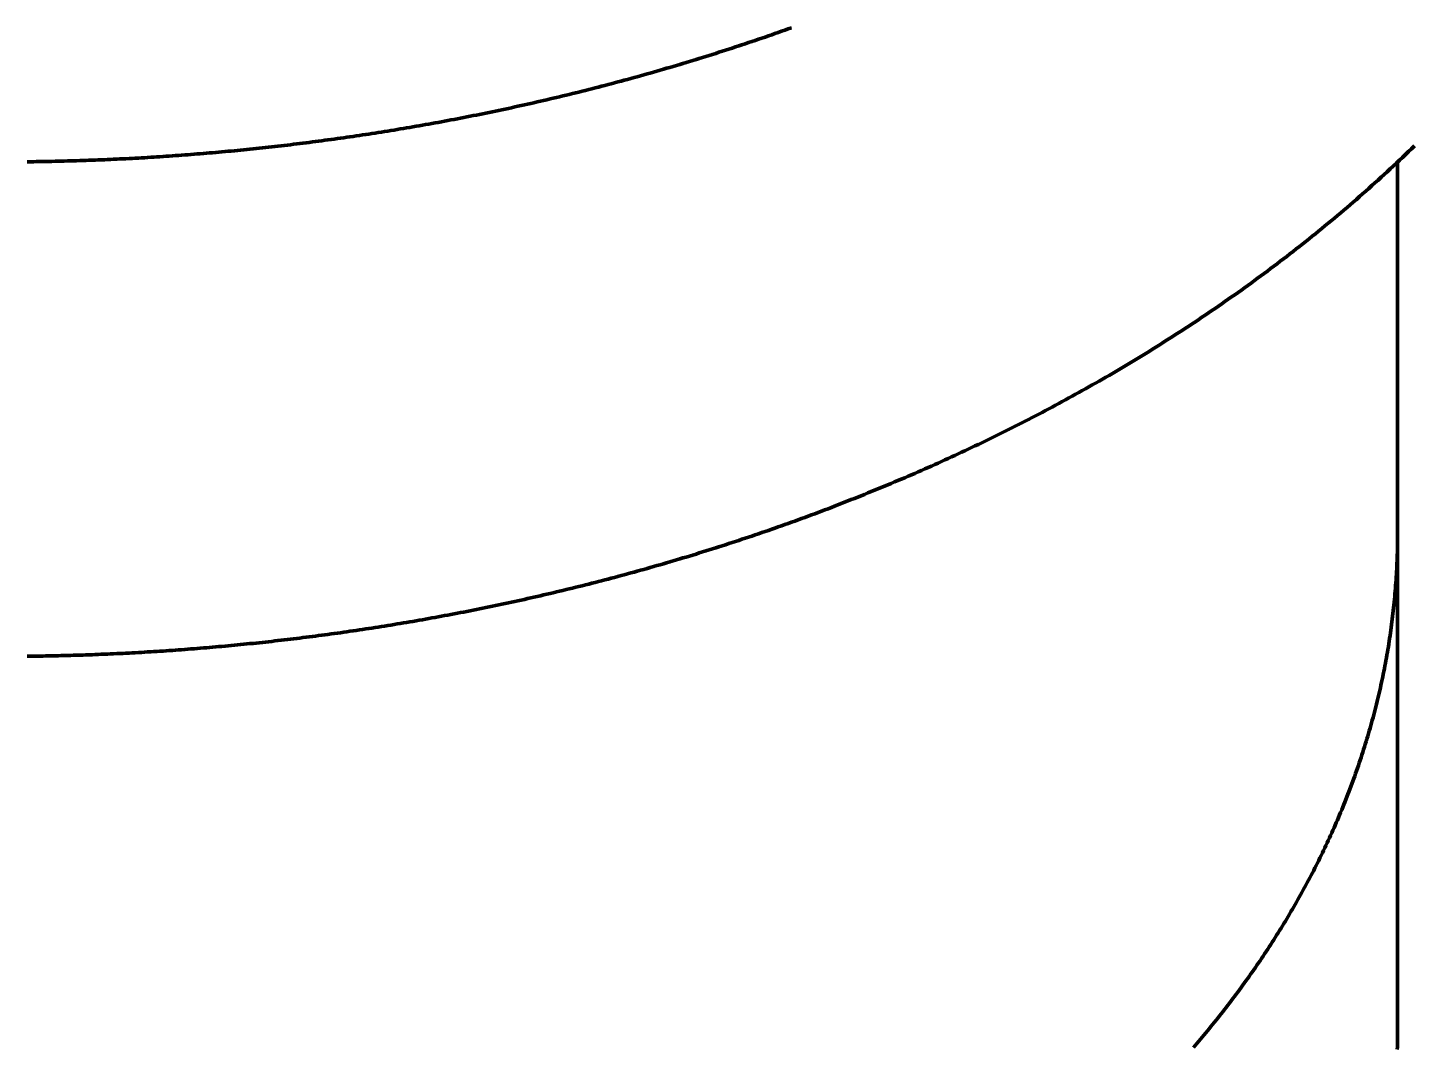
# Model space of a CAD drawing. Header units: millimetres. Extents: x 0 to 1682, y 0 to 1188.
# Drawn here: x 1157.51 to 1165.44, y 778.03 to 783.86 of the extents above; entities that cross this region are included whole.
import ezdxf

# ---------------------------------------------------------------- set-up
doc = ezdxf.new("R2010")
doc.units = ezdxf.units.MM
doc.layers.get('Defpoints').update_dxf_attribs({"lineweight": 50})
doc.layers.add('尺寸', color=7, linetype='Continuous', lineweight=25)
doc.layers.add('粗实线', color=7, linetype='Continuous', lineweight=50)
doc.styles.add('gbeitc', font='gbeitc.shx', dxfattribs={"bigfont": 'gbcbig.shx'})
doc.dimstyles.new('gbeitc', dxfattribs={"dimtxt": 5, "dimasz": 3.125, "dimexe": 1.25, "dimexo": 0.625, "dimtad": 1, "dimdec": 0, "dimdsep": 46, "dimtxsty": 'gbeitc', "dimcen": 2.5, "dimadec": 0, "dimazin": 0, "dimtfac": 1, "dimtdec": 3, "dimtmove": 0, "dimatfit": 3, "dimfxl": 1, "dimarcsym": 0})

# ---------------------------------------------------------------- blocks, each defined once
blk = doc.blocks.new('*D8')
at = {"layer": 'Defpoints', "color": 0, "lineweight": 25, "transparency": 16777216}
for p in [(967.3524, 871.5466), (1399.3524, 871.5466), (1399.3524, 642.2916)]:
    blk.add_point(p, dxfattribs=at)
at = {"layer": '尺寸', "color": 0, "lineweight": -2, "transparency": 16777216}
for p, q in [((967.3524, 870.9216), (967.3524, 641.0416)), ((1399.3524, 870.9216), (1399.3524, 641.0416)), ((970.4774, 642.2916), (1396.2274, 642.2916))]:
    blk.add_line(p, q, dxfattribs=at)
at = {"layer": '尺寸', "color": 0, "lineweight": 25, "transparency": 16777216}
for points in [[(970.4774, 642.8124), (970.4774, 641.7708), (967.3524, 642.2916)], [(1396.2274, 642.8124), (1396.2274, 641.7708), (1399.3524, 642.2916)]]:
    blk.add_solid(points, dxfattribs=at)
at = {"layer": '尺寸', "color": 0, "transparency": 16777216, "insert": (1183.3524, 646.4166), "char_height": 7, "attachment_point": 5, "style": 'gbeitc'}
blk.add_mtext('432', dxfattribs=at)

msp = doc.modelspace()

# ---------------------------------------------------------------- linework, layer by layer
at = {"layer": '粗实线'}
for p, q in [((1165.3524, 780.971), (1165.3524, 783.0923)), ((1165.3524, 778.1426), (1165.3524, 780.971))]:
    msp.add_line(p, q, dxfattribs=at)
for points in [[(1157.5111, 783.0932), (1157.5288, 783.0934), (1157.5464, 783.0937), (1157.564, 783.0939), (1157.5817, 783.0942), (1157.5993, 783.0945), (1157.6169, 783.0948), (1157.6346, 783.0951), (1157.6522, 783.0955), (1157.6699, 783.0959), (1157.6875, 783.0963), (1157.7051, 783.0967), (1157.7228, 783.0972), (1157.7404, 783.0977), (1157.7581, 783.0982), (1157.7757, 783.0987), (1157.7934, 783.0992), (1157.811, 783.0998), (1157.8287, 783.1004), (1157.8463, 783.101), (1157.864, 783.1016), (1157.8816, 783.1022), (1157.8993, 783.1029), (1157.9169, 783.1036), (1157.9346, 783.1043), (1157.9522, 783.1051), (1157.9699, 783.1058), (1157.9876, 783.1066), (1158.0052, 783.1074), (1158.0229, 783.1082), (1158.0406, 783.1091), (1158.0583, 783.11), (1158.0759, 783.1109), (1158.0936, 783.1118), (1158.1113, 783.1127), (1158.129, 783.1137), (1158.1467, 783.1147), (1158.1643, 783.1157), (1158.182, 783.1167), (1158.1997, 783.1178), (1158.2174, 783.1188), (1158.2351, 783.1199), (1158.2528, 783.1211), (1158.2705, 783.1222), (1158.2882, 783.1234), (1158.3059, 783.1245), (1158.3236, 783.1258), (1158.3414, 783.127), (1158.3591, 783.1282), (1158.3768, 783.1295), (1158.3945, 783.1308), (1158.4122, 783.1322), (1158.43, 783.1335), (1158.4477, 783.1349), (1158.4654, 783.1363), (1158.4832, 783.1377), (1158.5009, 783.1391), (1158.5187, 783.1406), (1158.5364, 783.1421), (1158.5542, 783.1436), (1158.5719, 783.1451), (1158.5897, 783.1467), (1158.6075, 783.1482), (1158.6252, 783.1498), (1158.643, 783.1515), (1158.6608, 783.1531), (1158.6786, 783.1548), (1158.6963, 783.1565), (1158.7141, 783.1582), (1158.7319, 783.1599), (1158.7497, 783.1617), (1158.7675, 783.1635), (1158.7853, 783.1653), (1158.8031, 783.1671), (1158.8209, 783.169), (1158.8388, 783.1709), (1158.8566, 783.1728), (1158.8744, 783.1747), (1158.8922, 783.1767), (1158.9101, 783.1786), (1158.9279, 783.1806), (1158.9458, 783.1827), (1158.9636, 783.1847), (1158.9815, 783.1868), (1158.9993, 783.1889), (1159.0172, 783.191), (1159.0351, 783.1931), (1159.0529, 783.1953), (1159.0708, 783.1975), (1159.0887, 783.1997), (1159.1066, 783.202), (1159.1245, 783.2042), (1159.1424, 783.2065), (1159.1603, 783.2088), (1159.1782, 783.2112), (1159.1961, 783.2135), (1159.214, 783.2159), (1159.2319, 783.2183), (1159.2499, 783.2208), (1159.2678, 783.2232), (1159.2858, 783.2257), (1159.3037, 783.2282), (1159.3217, 783.2308), (1159.3396, 783.2333), (1159.3576, 783.2359), (1159.3755, 783.2385), (1159.3935, 783.2412), (1159.4115, 783.2438), (1159.4295, 783.2465), (1159.4475, 783.2493), (1159.4655, 783.252), (1159.4835, 783.2548), (1159.5015, 783.2575), (1159.5195, 783.2604), (1159.5375, 783.2632), (1159.5556, 783.2661), (1159.5736, 783.269), (1159.5916, 783.2719), (1159.6097, 783.2748), (1159.6277, 783.2778), (1159.6458, 783.2808), (1159.6639, 783.2838), (1159.6819, 783.2869), (1159.7, 783.2899), (1159.7181, 783.293), (1159.7362, 783.2962), (1159.7543, 783.2993), (1159.7724, 783.3025), (1159.7905, 783.3057), (1159.8086, 783.3089), (1159.8268, 783.3122), (1159.8449, 783.3155), (1159.863, 783.3188), (1159.8812, 783.3221), (1159.8993, 783.3255), (1159.9175, 783.3289), (1159.9356, 783.3323), (1159.9538, 783.3358), (1159.972, 783.3393), (1159.9902, 783.3428), (1160.0084, 783.3463), (1160.0266, 783.3498), (1160.0448, 783.3534), (1160.063, 783.357), (1160.0812, 783.3607), (1160.0994, 783.3644), (1160.1177, 783.3681), (1160.1359, 783.3718), (1160.1542, 783.3755), (1160.1724, 783.3793), (1160.1907, 783.3831), (1160.209, 783.387), (1160.2272, 783.3908), (1160.2455, 783.3947), (1160.2638, 783.3986), (1160.2821, 783.4026), (1160.3004, 783.4066), (1160.3187, 783.4106), (1160.3371, 783.4146), (1160.3554, 783.4187), (1160.3737, 783.4228), (1160.3921, 783.4269), (1160.4104, 783.4311), (1160.4288, 783.4352), (1160.4471, 783.4395), (1160.4655, 783.4437), (1160.4839, 783.448), (1160.5023, 783.4523), (1160.5207, 783.4566), (1160.5391, 783.461), (1160.5575, 783.4654), (1160.5759, 783.4698), (1160.5944, 783.4742), (1160.6128, 783.4787), (1160.6312, 783.4832), (1160.6497, 783.4878), (1160.6681, 783.4923), (1160.6866, 783.4969), (1160.7051, 783.5016), (1160.7236, 783.5062), (1160.742, 783.5109), (1160.7605, 783.5157), (1160.7791, 783.5204), (1160.7976, 783.5252), (1160.8161, 783.53), (1160.8346, 783.5349), (1160.8531, 783.5398), (1160.8717, 783.5447), (1160.8902, 783.5496), (1160.9088, 783.5546), (1160.9274, 783.5596), (1160.9459, 783.5647), (1160.9645, 783.5697), (1160.9831, 783.5748), (1161.0017, 783.58), (1161.0203, 783.5851), (1161.0389, 783.5903), (1161.0575, 783.5956), (1161.0762, 783.6009), (1161.0948, 783.6062), (1161.1134, 783.6115), (1161.1321, 783.6169), (1161.1508, 783.6223), (1161.1694, 783.6277), (1161.1881, 783.6332), (1161.2068, 783.6387), (1161.2255, 783.6442), (1161.2442, 783.6498), (1161.2629, 783.6554), (1161.2816, 783.661), (1161.3003, 783.6667), (1161.319, 783.6724), (1161.3378, 783.6781), (1161.3565, 783.6839), (1161.3752, 783.6897), (1161.394, 783.6956), (1161.4128, 783.7014), (1161.4315, 783.7074), (1161.4503, 783.7133), (1161.4691, 783.7193), (1161.4879, 783.7253), (1161.5067, 783.7314), (1161.5255, 783.7375), (1161.5443, 783.7436), (1161.5631, 783.7497), (1161.582, 783.7559), (1161.6008, 783.7622), (1161.6197, 783.7684), (1161.6385, 783.7747), (1161.6574, 783.7811), (1161.6762, 783.7875), (1161.6951, 783.7939), (1161.714, 783.8003), (1161.7329, 783.8068), (1161.7518, 783.8134), (1161.7707, 783.8199), (1161.7896, 783.8265), (1161.8085, 783.8332), (1161.8274, 783.8398), (1161.8463, 783.8466), (1161.8653, 783.8533), (1161.8842, 783.8601)], [(1157.5111, 780.2648), (1157.5288, 780.265), (1157.5464, 780.2652), (1157.564, 780.2655), (1157.5817, 780.2658), (1157.5993, 780.2661), (1157.6169, 780.2664), (1157.6346, 780.2667), (1157.6522, 780.2671), (1157.6699, 780.2675), (1157.6875, 780.2679), (1157.7051, 780.2683), (1157.7228, 780.2688), (1157.7404, 780.2692), (1157.7581, 780.2697), (1157.7757, 780.2702), (1157.7934, 780.2708), (1157.811, 780.2713), (1157.8287, 780.2719), (1157.8463, 780.2725), (1157.864, 780.2732), (1157.8816, 780.2738), (1157.8993, 780.2745), (1157.9169, 780.2752), (1157.9346, 780.2759), (1157.9522, 780.2766), (1157.9699, 780.2774), (1157.9876, 780.2782), (1158.0052, 780.279), (1158.0229, 780.2798), (1158.0406, 780.2807), (1158.0583, 780.2815), (1158.0759, 780.2824), (1158.0936, 780.2834), (1158.1113, 780.2843), (1158.129, 780.2853), (1158.1467, 780.2862), (1158.1643, 780.2872), (1158.182, 780.2883), (1158.1997, 780.2893), (1158.2174, 780.2904), (1158.2351, 780.2915), (1158.2528, 780.2926), (1158.2705, 780.2938), (1158.2882, 780.2949), (1158.3059, 780.2961), (1158.3236, 780.2973), (1158.3414, 780.2986), (1158.3591, 780.2998), (1158.3768, 780.3011), (1158.3945, 780.3024), (1158.4122, 780.3037), (1158.43, 780.3051), (1158.4477, 780.3064), (1158.4654, 780.3078), (1158.4832, 780.3093), (1158.5009, 780.3107), (1158.5187, 780.3122), (1158.5364, 780.3136), (1158.5542, 780.3151), (1158.5719, 780.3167), (1158.5897, 780.3182), (1158.6075, 780.3198), (1158.6252, 780.3214), (1158.643, 780.323), (1158.6608, 780.3247), (1158.6786, 780.3264), (1158.6963, 780.328), (1158.7141, 780.3298), (1158.7319, 780.3315), (1158.7497, 780.3333), (1158.7675, 780.3351), (1158.7853, 780.3369), (1158.8031, 780.3387), (1158.8209, 780.3406), (1158.8388, 780.3424), (1158.8566, 780.3443), (1158.8744, 780.3463), (1158.8922, 780.3482), (1158.9101, 780.3502), (1158.9279, 780.3522), (1158.9458, 780.3542), (1158.9636, 780.3563), (1158.9815, 780.3584), (1158.9993, 780.3605), (1159.0172, 780.3626), (1159.0351, 780.3647), (1159.0529, 780.3669), (1159.0708, 780.3691), (1159.0887, 780.3713), (1159.1066, 780.3735), (1159.1245, 780.3758), (1159.1424, 780.3781), (1159.1603, 780.3804), (1159.1782, 780.3828), (1159.1961, 780.3851), (1159.214, 780.3875), (1159.2319, 780.3899), (1159.2499, 780.3924), (1159.2678, 780.3948), (1159.2858, 780.3973), (1159.3037, 780.3998), (1159.3217, 780.4024), (1159.3396, 780.4049), (1159.3576, 780.4075), (1159.3755, 780.4101), (1159.3935, 780.4128), (1159.4115, 780.4154), (1159.4295, 780.4181), (1159.4475, 780.4208), (1159.4655, 780.4236), (1159.4835, 780.4263), (1159.5015, 780.4291), (1159.5195, 780.4319), (1159.5375, 780.4348), (1159.5556, 780.4376), (1159.5736, 780.4405), (1159.5916, 780.4435), (1159.6097, 780.4464), (1159.6277, 780.4494), (1159.6458, 780.4524), (1159.6639, 780.4554), (1159.6819, 780.4584), (1159.7, 780.4615), (1159.7181, 780.4646), (1159.7362, 780.4677), (1159.7543, 780.4709), (1159.7724, 780.4741), (1159.7905, 780.4773), (1159.8086, 780.4805), (1159.8268, 780.4838), (1159.8449, 780.4871), (1159.863, 780.4904), (1159.8812, 780.4937), (1159.8993, 780.4971), (1159.9175, 780.5005), (1159.9356, 780.5039), (1159.9538, 780.5073), (1159.972, 780.5108), (1159.9902, 780.5143), (1160.0084, 780.5179), (1160.0266, 780.5214), (1160.0448, 780.525), (1160.063, 780.5286), (1160.0812, 780.5323), (1160.0994, 780.5359), (1160.1177, 780.5396), (1160.1359, 780.5433), (1160.1542, 780.5471), (1160.1724, 780.5509), (1160.1907, 780.5547), (1160.209, 780.5585), (1160.2272, 780.5624), (1160.2455, 780.5663), (1160.2638, 780.5702), (1160.2821, 780.5742), (1160.3004, 780.5781), (1160.3187, 780.5822), (1160.3371, 780.5862), (1160.3554, 780.5903), (1160.3737, 780.5944), (1160.3921, 780.5985), (1160.4104, 780.6026), (1160.4288, 780.6068), (1160.4471, 780.611), (1160.4655, 780.6153), (1160.4839, 780.6195), (1160.5023, 780.6238), (1160.5207, 780.6282), (1160.5391, 780.6325), (1160.5575, 780.6369), (1160.5759, 780.6413), (1160.5944, 780.6458), (1160.6128, 780.6503), (1160.6312, 780.6548), (1160.6497, 780.6593), (1160.6681, 780.6639), (1160.6866, 780.6685), (1160.7051, 780.6731), (1160.7236, 780.6778), (1160.742, 780.6825), (1160.7605, 780.6872), (1160.7791, 780.692), (1160.7976, 780.6968), (1160.8161, 780.7016), (1160.8346, 780.7065), (1160.8531, 780.7113), (1160.8717, 780.7162), (1160.8902, 780.7212), (1160.9088, 780.7262), (1160.9274, 780.7312), (1160.9459, 780.7362), (1160.9645, 780.7413), (1160.9831, 780.7464), (1161.0017, 780.7515), (1161.0203, 780.7567), (1161.0389, 780.7619), (1161.0575, 780.7672), (1161.0762, 780.7724), (1161.0948, 780.7777), (1161.1134, 780.7831), (1161.1321, 780.7884), (1161.1508, 780.7938), (1161.1694, 780.7993), (1161.1881, 780.8047), (1161.2068, 780.8102), (1161.2255, 780.8158), (1161.2442, 780.8213), (1161.2629, 780.827), (1161.2816, 780.8326), (1161.3003, 780.8383), (1161.319, 780.844), (1161.3378, 780.8497), (1161.3565, 780.8555), (1161.3752, 780.8613), (1161.394, 780.8671), (1161.4128, 780.873), (1161.4315, 780.8789), (1161.4503, 780.8849), (1161.4691, 780.8909), (1161.4879, 780.8969), (1161.5067, 780.9029), (1161.5255, 780.909), (1161.5443, 780.9152), (1161.5631, 780.9213), (1161.582, 780.9275), (1161.6008, 780.9337), (1161.6197, 780.94), (1161.6385, 780.9463), (1161.6574, 780.9527), (1161.6762, 780.959), (1161.6951, 780.9655), (1161.714, 780.9719), (1161.7329, 780.9784), (1161.7518, 780.9849), (1161.7707, 780.9915), (1161.7896, 780.9981), (1161.8085, 781.0047), (1161.8274, 781.0114), (1161.8463, 781.0181), (1161.8653, 781.0249), (1161.8842, 781.0317), (1161.9032, 781.0385), (1161.9221, 781.0454), (1161.9411, 781.0523), (1161.96, 781.0592), (1161.979, 781.0662), (1161.998, 781.0732), (1162.017, 781.0803), (1162.036, 781.0874), (1162.055, 781.0945), (1162.074, 781.1017), (1162.093, 781.1089), (1162.112, 781.1162), (1162.131, 781.1235), (1162.15, 781.1308), (1162.1691, 781.1382), (1162.1881, 781.1456), (1162.2072, 781.1531), (1162.2262, 781.1606), (1162.2453, 781.1681), (1162.2643, 781.1757), (1162.2834, 781.1833), (1162.3024, 781.191), (1162.3215, 781.1987), (1162.3406, 781.2064), (1162.3597, 781.2142), (1162.3788, 781.222), (1162.3979, 781.2299), (1162.417, 781.2378), (1162.4361, 781.2458), (1162.4552, 781.2538), (1162.4743, 781.2618), (1162.4934, 781.2699), (1162.5125, 781.278), (1162.5317, 781.2862), (1162.5508, 781.2944), (1162.5699, 781.3026), (1162.5891, 781.3109), (1162.6082, 781.3193), (1162.6273, 781.3277), (1162.6465, 781.3361), (1162.6656, 781.3446), (1162.6848, 781.3531), (1162.704, 781.3616), (1162.7231, 781.3702), (1162.7423, 781.3789), (1162.7614, 781.3876), (1162.7806, 781.3963), (1162.7998, 781.4051), (1162.819, 781.4139), (1162.8381, 781.4228), (1162.8573, 781.4317), (1162.8765, 781.4407), (1162.8957, 781.4497), (1162.9149, 781.4588), (1162.934, 781.4679), (1162.9532, 781.477), (1162.9724, 781.4862), (1162.9916, 781.4955), (1163.0108, 781.5047), (1163.03, 781.5141), (1163.0492, 781.5235), (1163.0684, 781.5329), (1163.0876, 781.5424), (1163.1068, 781.5519), (1163.126, 781.5615), (1163.1451, 781.5711), (1163.1643, 781.5808), (1163.1835, 781.5905), (1163.2027, 781.6002), (1163.2219, 781.6101), (1163.2411, 781.6199), (1163.2603, 781.6298), (1163.2795, 781.6398), (1163.2987, 781.6498), (1163.3179, 781.6599), (1163.337, 781.67), (1163.3562, 781.6801), (1163.3754, 781.6903), (1163.3946, 781.7006), (1163.4138, 781.7109), (1163.4329, 781.7213), (1163.4521, 781.7317), (1163.4713, 781.7421), (1163.4904, 781.7526), (1163.5096, 781.7632), (1163.5288, 781.7738), (1163.5479, 781.7845), (1163.5671, 781.7952), (1163.5862, 781.8059), (1163.6053, 781.8168), (1163.6245, 781.8276), (1163.6436, 781.8386), (1163.6627, 781.8495), (1163.6819, 781.8605), (1163.701, 781.8716), (1163.7201, 781.8828), (1163.7392, 781.8939), (1163.7583, 781.9052), (1163.7774, 781.9165), (1163.7965, 781.9278), (1163.8155, 781.9392), (1163.8346, 781.9507), (1163.8537, 781.9622), (1163.8727, 781.9737), (1163.8918, 781.9853), (1163.9108, 781.997), (1163.9298, 782.0087), (1163.9489, 782.0205), (1163.9679, 782.0323), (1163.9869, 782.0442), (1164.0059, 782.0561), (1164.0248, 782.0681), (1164.0438, 782.0802), (1164.0628, 782.0923), (1164.0817, 782.1044), (1164.1007, 782.1167), (1164.1196, 782.1289), (1164.1385, 782.1413), (1164.1574, 782.1536), (1164.1763, 782.1661), (1164.1952, 782.1786), (1164.2141, 782.1911), (1164.2329, 782.2037), (1164.2518, 782.2164), (1164.2706, 782.2291), (1164.2894, 782.2419), (1164.3082, 782.2548), (1164.327, 782.2677), (1164.3458, 782.2806), (1164.3645, 782.2936), (1164.3833, 782.3067), (1164.402, 782.3198), (1164.4207, 782.333), (1164.4394, 782.3462), (1164.4581, 782.3595), (1164.4768, 782.3729), (1164.4954, 782.3863), (1164.514, 782.3998), (1164.5326, 782.4133), (1164.5512, 782.4269), (1164.5698, 782.4406), (1164.5883, 782.4543), (1164.6069, 782.4681), (1164.6254, 782.4819), (1164.6439, 782.4958), (1164.6623, 782.5098), (1164.6808, 782.5238), (1164.6992, 782.5378), (1164.7176, 782.552), (1164.736, 782.5662), (1164.7544, 782.5804), (1164.7727, 782.5947), (1164.791, 782.6091), (1164.8093, 782.6235), (1164.8276, 782.638), (1164.8458, 782.6526), (1164.864, 782.6672), (1164.8822, 782.6819), (1164.9004, 782.6966), (1164.9185, 782.7114), (1164.9367, 782.7263), (1164.9547, 782.7412), (1164.9728, 782.7562), (1164.9908, 782.7713), (1165.0088, 782.7864), (1165.0268, 782.8015), (1165.0448, 782.8168), (1165.0627, 782.8321), (1165.0806, 782.8474), (1165.0984, 782.8628), (1165.1162, 782.8783), (1165.134, 782.8939), (1165.1518, 782.9095), (1165.1695, 782.9251), (1165.1872, 782.9409), (1165.2049, 782.9567), (1165.2225, 782.9725), (1165.2401, 782.9884), (1165.2577, 783.0044), (1165.2752, 783.0205), (1165.2927, 783.0366), (1165.3102, 783.0527), (1165.3276, 783.069), (1165.345, 783.0853), (1165.3623, 783.1016), (1165.3796, 783.1181), (1165.3969, 783.1345), (1165.4141, 783.1511), (1165.4313, 783.1677), (1165.4485, 783.1844)], [(1164.1837, 778.027), (1164.1938, 778.0388), (1164.2039, 778.0506), (1164.214, 778.0625), (1164.2241, 778.0744), (1164.2341, 778.0863), (1164.2441, 778.0983), (1164.2541, 778.1103), (1164.264, 778.1223), (1164.2739, 778.1343), (1164.2838, 778.1464), (1164.2936, 778.1585), (1164.3034, 778.1707), (1164.3132, 778.1829), (1164.323, 778.1951), (1164.3327, 778.2073), (1164.3424, 778.2196), (1164.3521, 778.2319), (1164.3617, 778.2443), (1164.3713, 778.2566), (1164.3809, 778.269), (1164.3904, 778.2815), (1164.3999, 778.2939), (1164.4094, 778.3064), (1164.4188, 778.319), (1164.4282, 778.3315), (1164.4376, 778.3441), (1164.4469, 778.3567), (1164.4562, 778.3694), (1164.4655, 778.3821), (1164.4747, 778.3948), (1164.4839, 778.4076), (1164.493, 778.4203), (1164.5022, 778.4331), (1164.5113, 778.446), (1164.5203, 778.4589), (1164.5293, 778.4718), (1164.5383, 778.4847), (1164.5472, 778.4977), (1164.5561, 778.5107), (1164.565, 778.5237), (1164.5738, 778.5367), (1164.5826, 778.5498), (1164.5914, 778.5629), (1164.6001, 778.5761), (1164.6088, 778.5893), (1164.6174, 778.6025), (1164.626, 778.6157), (1164.6346, 778.629), (1164.6431, 778.6423), (1164.6516, 778.6556), (1164.66, 778.6689), (1164.6684, 778.6823), (1164.6768, 778.6957), (1164.6851, 778.7092), (1164.6934, 778.7226), (1164.7017, 778.7362), (1164.7099, 778.7497), (1164.718, 778.7632), (1164.7261, 778.7768), (1164.7342, 778.7904), (1164.7422, 778.8041), (1164.7502, 778.8178), (1164.7582, 778.8315), (1164.7661, 778.8452), (1164.7739, 778.8589), (1164.7817, 778.8727), (1164.7895, 778.8865), (1164.7972, 778.9004), (1164.8049, 778.9143), (1164.8126, 778.9282), (1164.8202, 778.9421), (1164.8277, 778.956), (1164.8352, 778.97), (1164.8427, 778.984), (1164.8501, 778.998), (1164.8575, 779.0121), (1164.8648, 779.0262), (1164.8721, 779.0403), (1164.8793, 779.0544), (1164.8865, 779.0686), (1164.8936, 779.0828), (1164.9007, 779.097), (1164.9078, 779.1113), (1164.9147, 779.1255), (1164.9217, 779.1398), (1164.9286, 779.1541), (1164.9354, 779.1685), (1164.9422, 779.1829), (1164.949, 779.1972), (1164.9557, 779.2117), (1164.9624, 779.2261), (1164.969, 779.2406), (1164.9755, 779.2551), (1164.982, 779.2696), (1164.9885, 779.2841), (1164.9949, 779.2987), (1165.0012, 779.3133), (1165.0075, 779.3279), (1165.0138, 779.3425), (1165.02, 779.3572), (1165.0261, 779.3719), (1165.0322, 779.3866), (1165.0383, 779.4013), (1165.0443, 779.4161), (1165.0502, 779.4308), (1165.0561, 779.4456), (1165.062, 779.4605), (1165.0677, 779.4753), (1165.0735, 779.4902), (1165.0792, 779.505), (1165.0848, 779.52), (1165.0903, 779.5349), (1165.0959, 779.5498), (1165.1013, 779.5648), (1165.1067, 779.5798), (1165.1121, 779.5948), (1165.1174, 779.6098), (1165.1226, 779.6249), (1165.1278, 779.6399), (1165.133, 779.655), (1165.138, 779.6701), (1165.1431, 779.6853), (1165.148, 779.7004), (1165.153, 779.7156), (1165.1578, 779.7308), (1165.1626, 779.746), (1165.1674, 779.7612), (1165.172, 779.7764), (1165.1767, 779.7917), (1165.1812, 779.807), (1165.1858, 779.8223), (1165.1902, 779.8376), (1165.1946, 779.8529), (1165.199, 779.8683), (1165.2033, 779.8836), (1165.2075, 779.899), (1165.2117, 779.9144), (1165.2158, 779.9298), (1165.2198, 779.9452), (1165.2238, 779.9607), (1165.2278, 779.9761), (1165.2316, 779.9916), (1165.2355, 780.0071), (1165.2392, 780.0226), (1165.2429, 780.0381), (1165.2466, 780.0536), (1165.2501, 780.0692), (1165.2537, 780.0847), (1165.2571, 780.1003), (1165.2605, 780.1159), (1165.2639, 780.1315), (1165.2671, 780.1471), (1165.2704, 780.1627), (1165.2735, 780.1784), (1165.2766, 780.194), (1165.2797, 780.2097), (1165.2826, 780.2254), (1165.2856, 780.2411), (1165.2884, 780.2568), (1165.2912, 780.2725), (1165.294, 780.2882), (1165.2966, 780.3039), (1165.2992, 780.3197), (1165.3018, 780.3354), (1165.3043, 780.3512), (1165.3067, 780.3669), (1165.3091, 780.3827), (1165.3114, 780.3985), (1165.3136, 780.4143), (1165.3158, 780.4301), (1165.3179, 780.4459), (1165.32, 780.4618), (1165.322, 780.4776), (1165.3239, 780.4934), (1165.3258, 780.5093), (1165.3276, 780.5251), (1165.3293, 780.541), (1165.331, 780.5569), (1165.3326, 780.5727), (1165.3342, 780.5886), (1165.3356, 780.6045), (1165.3371, 780.6204), (1165.3384, 780.6363), (1165.3397, 780.6522), (1165.341, 780.6681), (1165.3421, 780.684), (1165.3433, 780.6999), (1165.3443, 780.7159), (1165.3453, 780.7318), (1165.3462, 780.7477), (1165.3471, 780.7637), (1165.3479, 780.7796), (1165.3486, 780.7955), (1165.3493, 780.8115), (1165.3499, 780.8274), (1165.3504, 780.8434), (1165.3509, 780.8593), (1165.3513, 780.8753), (1165.3517, 780.8912), (1165.3519, 780.9072), (1165.3522, 780.9231), (1165.3523, 780.9391), (1165.3524, 780.9551), (1165.3524, 780.971), (1165.3524, 780.971)], [(1165.3504, 778.0149), (1165.3509, 778.0309), (1165.3513, 778.0468), (1165.3517, 778.0628), (1165.3519, 778.0788), (1165.3522, 778.0947), (1165.3523, 778.1107), (1165.3524, 778.1266), (1165.3524, 778.1426), (1165.3524, 778.1426)]]:
    msp.add_lwpolyline(points, dxfattribs=at)

# ---------------------------------------------------------------- dimensions: what is measured, and where the dimension line sits
at = {"layer": '尺寸'}
dim = msp.add_linear_dim(base=(1399.3524, 642.2916), p1=(967.3524, 871.5466), p2=(1399.3524, 871.5466), text='432', dimstyle='gbeitc', override={"dimtxt": 7, "dimpost": '<>'}, dxfattribs=at)
dim.commit()
dim.dimension.update_dxf_attribs({"geometry": '*D8', "text_midpoint": (1183.3524, 646.4166)})

doc.saveas('drawing.dxf')
